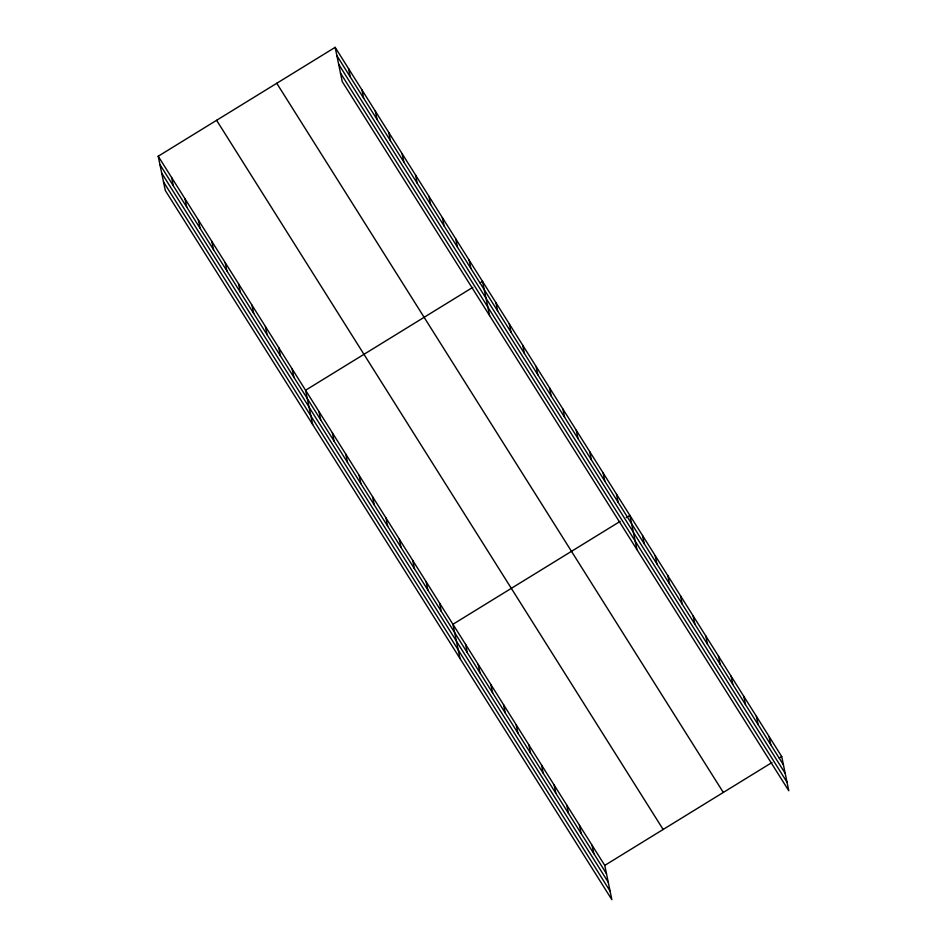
<?xml version="1.0" encoding="UTF-8"?>
<svg xmlns="http://www.w3.org/2000/svg" width="947" height="947" viewBox="0 0 947 947"><rect width="100%" height="100%" fill="white"/><g stroke="black" fill="none" stroke-linecap="round" stroke-linejoin="round"><path stroke-width="1.42" d="M158.208 156.231L604.754 865.404L611.845 899.65L165.299 190.477L158.208 156.231L335.155 47.35L781.701 756.523L788.792 790.769L342.246 81.596L335.155 47.35M472.778 287.367L305.561 390.259L312.664 424.505M480.082 282.869L482.52 281.377L489.611 315.623M620.143 521.395L452.926 624.286L460.017 658.532M626.227 517.642L629.873 515.405L636.964 549.651M604.754 865.404L771.971 762.513M779.274 758.014L781.701 756.523M336.872 55.648L783.418 764.821M338.647 64.218L785.193 773.379M340.47 73.037L787.016 782.198M276.761 83.277L723.307 792.45M216.603 120.305L663.149 829.477M159.925 164.541L606.471 873.702M161.7 173.1L608.246 882.273M163.523 181.919L610.069 891.091M769.047 736.423L770.763 744.733M756.393 716.334L758.121 724.633M743.75 696.234L745.467 704.544M731.096 676.146L732.812 684.444M718.442 656.058L720.158 664.356M705.787 635.958L707.504 644.268M693.133 615.87L694.861 624.168M680.479 595.77L682.207 604.079M667.836 575.681L669.553 583.979M655.182 555.593L656.898 563.891M642.528 535.493L644.244 543.803M616.485 494.121L618.202 502.431M603.085 472.849L604.802 481.159M589.685 451.577L591.402 459.875M576.285 430.305L578.013 438.603M562.897 409.021L564.613 417.331M549.497 387.749L551.213 396.059M536.097 366.477L537.825 374.775M522.708 345.205L524.425 353.503M509.308 323.921L511.025 332.231M495.908 302.649L497.637 310.947M592.1 845.316L593.816 853.614M469.12 260.105L470.837 268.403M579.446 825.216L581.162 833.526M455.72 238.822L457.448 247.131M566.791 805.128L568.52 813.426M442.332 217.55L444.048 225.848M554.149 785.027L555.865 793.337M428.932 196.278L430.648 204.576M541.495 764.939L543.211 773.237M415.532 175.006L417.248 183.304M528.84 744.851L530.557 753.149M402.144 153.722L403.86 162.032M516.186 724.751L517.902 733.061M388.743 132.45L390.46 140.748M503.532 704.663L505.26 712.961M375.343 111.178L377.06 119.476M490.877 684.563L492.606 692.873M361.943 89.906L363.672 98.204M478.235 664.474L479.951 672.772M348.555 68.622L350.272 76.932M465.581 644.374L467.297 652.684M439.526 603.014L441.255 611.312M426.138 581.742L427.855 590.04M412.738 560.458L414.455 568.768M399.338 539.186L401.066 547.484M385.95 517.914L387.666 526.212M372.55 496.642L374.266 504.94M359.15 475.358L360.866 483.668M345.762 454.087L347.478 462.385M332.361 432.815L334.078 441.113M318.961 411.531L320.678 419.841M292.173 368.987L293.89 377.285M278.773 347.715L280.49 356.013M265.373 326.431L267.101 334.741M251.985 305.159L253.701 313.469M238.585 283.887L240.301 292.185M225.185 262.615L226.913 270.913M211.797 241.331L213.513 249.641M198.397 220.059L200.113 228.369M184.996 198.787L186.713 207.085M171.608 177.515L173.325 185.813"/></g></svg>
